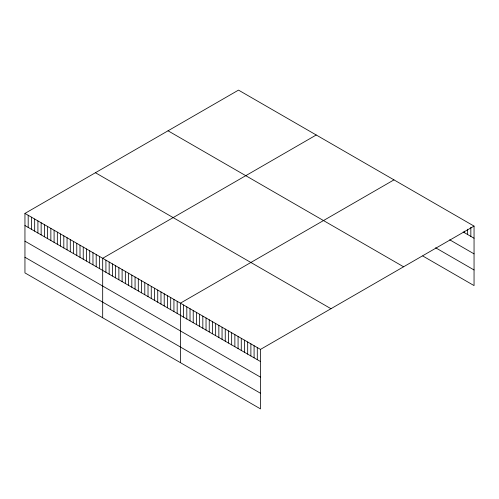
<?xml version="1.0" encoding="UTF-8"?>
<svg xmlns="http://www.w3.org/2000/svg" width="499" height="499" viewBox="0 0 499 499"><rect width="100%" height="100%" fill="white"/><g stroke="black" fill="none" stroke-linecap="round" stroke-linejoin="round"><path stroke-width="0.75" d="M24.95 213.41L260.497 349.4L260.497 408.887L24.95 272.897L24.95 213.41L238.503 90.113L474.05 226.103L474.05 285.59L422.796 255.999M316.235 134.992L102.682 258.289L102.682 317.769M393.967 179.871L180.407 303.161L180.407 362.648M260.497 349.4L474.05 226.103M463.159 231.948L474.05 238.235M449.705 239.807L474.05 253.866M435.608 247.772L474.05 269.965M168.032 130.8L403.579 266.79M95.421 172.723L330.968 308.713M24.95 225.542L260.497 361.532M24.95 241.167L260.497 377.157M24.95 257.266L260.497 393.256M470.844 227.288L470.844 236.389M467.644 229.228L467.644 234.536M464.438 231.174L464.438 232.69M257.291 347.554L257.291 359.685M254.085 345.701L254.085 357.833M250.885 343.855L250.885 355.987M247.679 342.002L247.679 354.134M244.479 340.156L244.479 352.288M241.273 338.303L241.273 350.435M238.073 336.457L238.073 348.589M234.867 334.604L234.867 346.736M231.661 332.758L231.661 344.89M228.461 330.906L228.461 343.038M225.255 329.059L225.255 341.191M222.055 327.207L222.055 339.339M218.849 325.36L218.849 337.492M215.649 323.508L215.649 335.64M212.443 321.662L212.443 333.794M209.237 319.809L209.237 331.941M206.037 317.963L206.037 330.095M202.831 316.11L202.831 328.242M199.631 314.264L199.631 326.396M196.425 312.411L196.425 324.543M193.225 310.559L193.225 322.697M190.019 308.713L190.019 320.845M186.813 306.86L186.813 318.998M183.613 305.014L183.613 317.146M177.17 301.296L177.17 313.428M173.933 299.425L173.933 311.557M170.695 297.554L170.695 309.686M167.452 295.682L167.452 307.814M164.215 293.817L164.215 305.949M160.977 291.946L160.977 304.078M157.74 290.075L157.74 302.207M154.497 288.204L154.497 300.336M151.259 286.332L151.259 298.464M148.022 284.467L148.022 296.599M144.785 282.596L144.785 294.728M141.548 280.725L141.548 292.857M138.304 278.854L138.304 290.986M135.067 276.989L135.067 289.121M131.83 275.117L131.83 287.249M128.592 273.246L128.592 285.378M125.349 271.375L125.349 283.507M122.112 269.504L122.112 281.636M118.874 267.639L118.874 279.771M115.637 265.767L115.637 277.899M112.394 263.896L112.394 276.028M109.156 262.025L109.156 274.157M105.919 260.16L105.919 272.292M99.438 256.417L99.438 268.549M96.201 254.546L96.201 266.678M92.964 252.675L92.964 264.807M89.726 250.81L89.726 262.942M86.483 248.939L86.483 261.071M83.246 247.067L83.246 259.199M80.008 245.196L80.008 257.328M76.771 243.331L76.771 255.463M73.534 241.46L73.534 253.592M70.29 239.589L70.29 251.721M67.053 237.717L67.053 249.849M63.816 235.846L63.816 247.978M60.579 233.981L60.579 246.113M57.335 232.11L57.335 244.242M54.098 230.239L54.098 242.371M50.861 228.367L50.861 240.499M47.623 226.502L47.623 238.634M44.38 224.631L44.38 236.763M41.143 222.76L41.143 234.892M37.905 220.889L37.905 233.021M34.668 219.017L34.668 231.149M31.425 217.152L31.425 229.284M28.187 215.281L28.187 227.413"/></g></svg>
